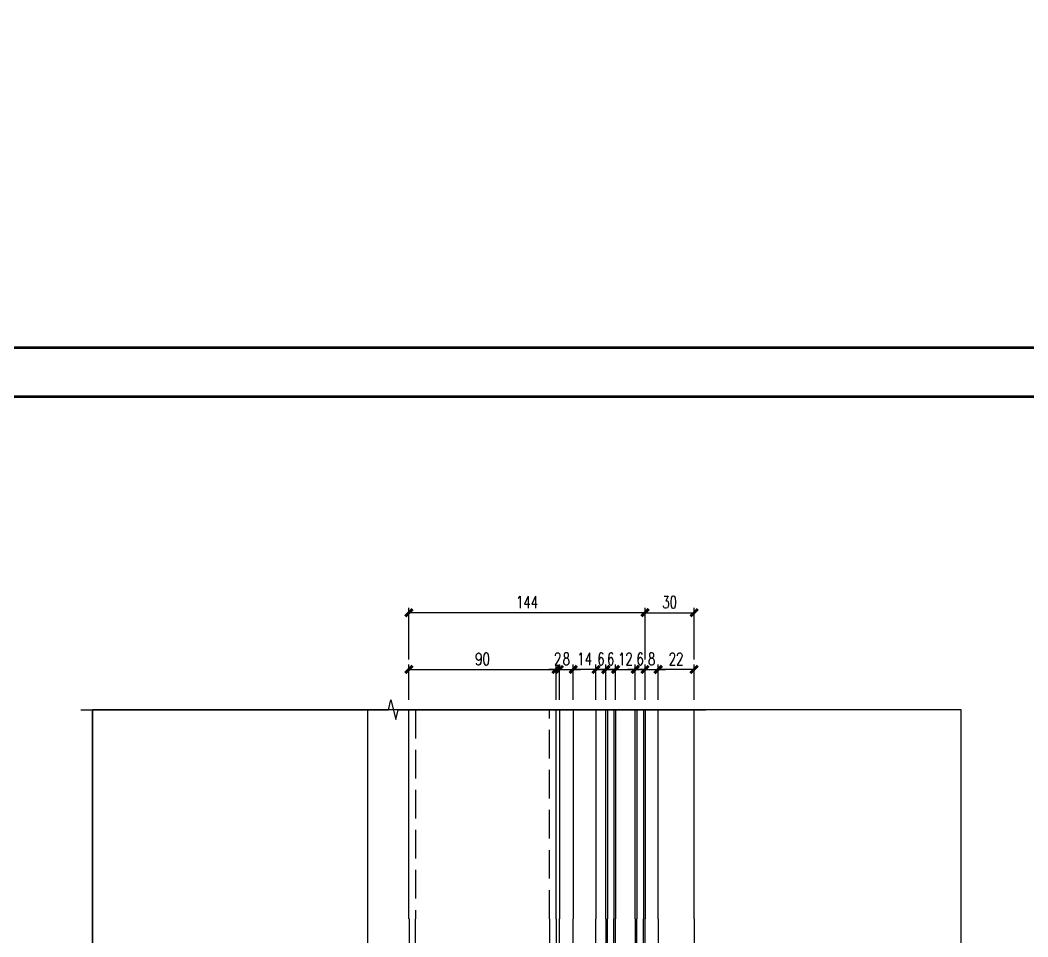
# Model space of a CAD drawing. Extents: x -160106 to 966792, y -663931 to 1550022.
# Drawn here: x -57619 to -57002, y -112314 to -111753 of the extents above; entities that cross this region are included whole.
import ezdxf
from ezdxf.enums import TextEntityAlignment as Align
from ezdxf.xclip import XClip

# ---------------------------------------------------------------- set-up
doc = ezdxf.new("R2010")
doc.units = 0
doc.linetypes.add('ZN-DASH', pattern=[0.35, 0.25, -0.1])
for name, color, linetype in [('!ZN1-填充-8', 8, 'Continuous'), ('!ZN3-玻璃幕墙-4', 4, 'Continuous'), ('!ZN4-辅助材料-1', 1, 'Continuous'), ('!ZN5-钢材投影-40', 40, 'Continuous'), ('!ZN5-铝材投影-112', 112, 'Continuous'), ('!ZN6-虚线-8', 8, 'ZN-DASH'), ('0-cxFrame', 155, 'Continuous'), ('20剖面图$0$A-LIN-V', 9, 'Continuous'), ('3符号', 173, 'Continuous'), ('DIM', 173, 'Continuous')]:
    doc.layers.add(name, color=color, linetype=linetype)
doc.layers.add('0-cxText', color=131, linetype='Continuous', lineweight=25)
doc.styles.add('cx_tuming', font='simhei.ttf')
doc.styles.add('cx_tuqian1', font='')
doc.styles.add('DHTEXT-1', font='ROMANS.shx', dxfattribs={"width": 0.7, "bigfont": 'CHINESE.shx'})
doc.styles.add('黑体', font='simhei.ttf', dxfattribs={"height": 12})
doc.styles.get('cx_tuqian1').set_extended_font_data('SimSun')
doc.dimstyles.new('ZN3', dxfattribs={"dimscale": 3, "dimtxt": 2.5, "dimasz": 1.5, "dimexe": 1, "dimexo": 2, "dimgap": 0.9, "dimtad": 1, "dimdec": 0, "dimdsep": 46, "dimtxsty": 'DHTEXT-1', "dimblk": 'ARCHTICK', "dimcen": 2.5, "dimclrd": 173, "dimclre": 173, "dimclrt": 7, "dimazin": 2, "dimtfac": 1, "dimtix": 1, "dimtmove": 2, "dimatfit": 3, "dimfxl": 0, "dimarcsym": 0})

# ---------------------------------------------------------------- blocks, each defined once
blk = doc.blocks.new('*U2367')
at = {"layer": '!ZN1-填充-8'}
h = blk.add_hatch(dxfattribs=at)
h.set_pattern_fill('ANSI37', color=256, scale=0.5, style=0)
h.set_pattern_definition([(45, (6, 0), (-1.12253, 1.12253), []), (135, (6, 0), (-1.12253, -1.12253), [])])
h.paths.add_polyline_path([(0, 5), (0, 19), (1, 18), (14, 18), (14, 17.75), (12, 15.75), (12, 8.25), (14, 6.25), (14, 6), (1, 6)])
h = blk.add_hatch(dxfattribs=at)
h.set_pattern_fill('DOTS', color=8, style=0)
h.set_pattern_definition([(0, (6, 0), (0.79375, 1.5875), [0, -1.5875])])
h.paths.add_polyline_path([(13, 15.34), (13, 8.66), (14.41, 7.25), (17.8, 7.25), (17.8, 16.75), (14.41, 16.75)])
for points in [[(18.75, 18), (14, 18), (14, 17.75), (18.75, 17.75)], [(18.75, 6.25), (14, 6.25), (14, 6), (18.75, 6)]]:
    blk.add_hatch(color=256, dxfattribs=at).paths.add_polyline_path(points)
for p, q in [((0, 23), (310.96, 23)), ((0, 19), (310.96, 19)), ((0, 5), (310.96, 5)), ((0, 1), (310.96, 1))]:
    blk.add_line(p, q, dxfattribs=at)
at = {"layer": '!ZN3-玻璃幕墙-4'}
for points in [[(310.96, 24), (1, 24), (0, 23), (0, 19), (1, 18), (310.96, 18)], [(310.96, 6), (1, 6), (0, 5), (0, 1), (1, 0), (310.96, 0)]]:
    blk.add_lwpolyline(points, dxfattribs=at)
at = {"layer": '!ZN4-辅助材料-1'}
for points in [[(0, 5), (0, 19), (1, 18), (14, 18), (14, 17.75), (12, 15.75), (12, 8.25), (12, 8.25), (14, 6.25), (14, 6), (1, 6), (0, 5)], [(12, 15.75), (12, 8.25), (14, 6.25), (19, 6.25), (19, 17.75), (14, 17.75)], [(13, 15.34), (13, 8.66), (14.41, 7.25), (17.8, 7.25), (17.8, 16.75), (14.41, 16.75)], [(18.75, 18), (14, 18), (14, 17.75), (18.75, 17.75)], [(18.75, 6.25), (14, 6.25), (14, 6), (18.75, 6)]]:
    blk.add_lwpolyline(points, close=True, dxfattribs=at)
blk.add_lwpolyline([(18.4, 17.75), (18.4, 17.65), (14.04, 17.65), (12.1, 15.71), (12.1, 8.29), (14.04, 6.35), (18.4, 6.35), (18.4, 6.25), (18.4, 6.35)], dxfattribs=at)
at = {"layer": 'Defpoints', "color": 250}
for p in [(0, 24), (0, 18), (0, 6), (0, 0), (12, 6)]:
    blk.add_point(p, dxfattribs=at)
blk = doc.blocks.new('*U2455')
at = {"layer": '!ZN1-填充-8'}
for p, q in [((0, 23), (2057.04, 23)), ((0, 19), (2057.04, 19)), ((0, 5), (2057.04, 5)), ((0, 1), (2057.04, 1))]:
    blk.add_line(p, q, dxfattribs=at)
at = {"layer": '!ZN3-玻璃幕墙-4'}
for points in [[(2057.04, 24), (1, 24), (0, 23), (0, 19), (1, 18), (2057.04, 18)], [(2057.04, 6), (1, 6), (0, 5), (0, 1), (1, 0), (2057.04, 0)]]:
    blk.add_lwpolyline(points, dxfattribs=at)
blk = doc.blocks.new('20250912092452')
at = {"layer": '!ZN5-钢材投影-40', "ltscale": 0.3}
for p, q in [((425.31, 11176.96), (425.31, 13335)), ((515.31, 11176.96), (515.31, 13335)), ((425.37, 11176.96), (425.37, 10770)), ((515.31, 11176.96), (515.31, 10770))]:
    blk.add_line(p, q, dxfattribs=at)
at = {"layer": '!ZN5-铝材投影-112'}
for p, q in [((577.71, 11176.96), (577.71, 13250.17)), ((599.71, 11176.96), (599.71, 13250.17)), ((517.31, 13202), (517.31, 11176.96)), ((525.81, 13202), (525.81, 11176.96)), ((539.71, 13202), (539.71, 11176.96)), ((517.31, 10898), (517.31, 11176.96)), ((525.81, 10898), (525.81, 11176.96)), ((539.71, 10898), (539.71, 11176.96)), ((577.71, 11176.96), (577.71, 10850)), ((599.71, 11176.96), (599.71, 10850))]:
    blk.add_line(p, q, dxfattribs=at)
at = {"layer": '!ZN6-虚线-8', "color": 8, "linetype": 'ZN-DASH', "ltscale": 70}
for p, q in [((429.31, 13335), (429.31, 11176.96)), ((511.31, 11176.96), (511.31, 13335)), ((429.37, 10770), (429.37, 11176.96)), ((511.37, 11176.96), (511.37, 10770))]:
    blk.add_line(p, q, dxfattribs=at)
at = {"layer": '20剖面图$0$A-LIN-V'}
blk.add_line((400, 16100), (400, 300), dxfattribs=at)
at = {"layer": '!ZN3-玻璃幕墙-4', "xscale": -1.000000000000003, "rotation": 90}
blk.add_blockref('*U2455', (569.71, 13234), dxfattribs=at)
at = {"layer": '!ZN3-玻璃幕墙-4', "rotation": 90}
blk.add_blockref('*U2367', (569.71, 10866), dxfattribs=at)
blk = doc.blocks.new('TK22.A2 L(Dragon)')
at = {"layer": '0-cxFrame', "color": 7, "const_width": 0.5}
blk.add_lwpolyline([(0, 0), (-594, 0), (-594, 420), (0, 420)], close=True, dxfattribs=at)
at = {"layer": '0-cxFrame', "const_width": 0.5}
blk.add_lwpolyline([(-80, 10), (-574, 10), (-574, 410), (-80, 410)], close=True, dxfattribs=at)
at = {"style": '黑体', "flags": 4}
blk.add_attdef('图幅', text='', height=3.3, dxfattribs=at).set_placement((-40, 3), align=Align.RIGHT)
at = {"layer": '0-cxText', "flags": 4}
for tag, height, style, p in [('建设单位', 3.5, 'cx_tuming', (-45, 240)), ('项目名称', 3.5, 'cx_tuming', (-45, 210)), ('子项名称', 3.5, 'cx_tuming', (-45, 180)), ('工程编号', 3.3, 'cx_tuqian1', (-35, 165)), ('图名1', 3.5, 'cx_tuming', (-45, 87)), ('图名2', 3.5, 'cx_tuming', (-45, 79)), ('图名3', 3.5, 'cx_tuming', (-45, 71)), ('出图日期', 3.3, 'cx_tuqian1', (-39, 60)), ('专业', 3.3, 'cx_tuqian1', (-55, 52)), ('图号', 3.3, 'cx_tuqian1', (-55, 44)), ('版次', 3.3, 'cx_tuqian1', (-20, 44))]:
    blk.add_attdef(tag, text='', height=height, dxfattribs=dict(at, style=style)).set_placement(p, align=Align.MIDDLE)
at = {"layer": 'Defpoints', "color": 6, "flags": 4}
for tag, height, style, p in [('tufu', 3.3, '黑体', (-12, 12)), ('dwfname', 4, 'cx_tuqian1', (-80, 3))]:
    blk.add_attdef(tag, text='', height=height, dxfattribs=dict(at, style=style)).set_placement(p, align=Align.RIGHT)
blk = doc.blocks.new('_ArchTick')
at = {"color": 0, "linetype": 'ByBlock', "const_width": 0.4}
blk.add_lwpolyline([(-0.5, -0.5), (0.5, 0.5)], dxfattribs=at)
blk = doc.blocks.new('*D3044')
at = {"layer": 'Defpoints', "color": 0, "ltscale": 30, "transparency": 16777216}
for p in [(-57290.88, -112150.05), (-57380.88, -112174.68), (-57290.88, -112174.68)]:
    blk.add_point(p, dxfattribs=at)
at = {"layer": 'DIM', "color": 173, "linetype": 'ByBlock', "lineweight": -2, "ltscale": 30, "transparency": 16777216}
for p, q in [((-57380.88, -112168.68), (-57380.88, -112147.05)), ((-57290.88, -112168.68), (-57290.88, -112147.05)), ((-57380.88, -112150.05), (-57290.88, -112150.05))]:
    blk.add_line(p, q, dxfattribs=at)
at = {"layer": 'DIM', "color": 173, "lineweight": -2, "ltscale": 30, "transparency": 16777216, "xscale": 4.5, "yscale": 4.5, "zscale": 4.5, "rotation": 180}
blk.add_blockref('_ArchTick', (-57380.88, -112150.05), dxfattribs=at)
at = {"layer": 'DIM', "color": 173, "lineweight": -2, "ltscale": 30, "transparency": 16777216, "xscale": 4.5, "yscale": 4.5, "zscale": 4.5}
blk.add_blockref('_ArchTick', (-57290.88, -112150.05), dxfattribs=at)
at = {"layer": 'DIM', "color": 7, "ltscale": 30, "transparency": 16777216, "insert": (-57335.88, -112143.6), "char_height": 7.5, "attachment_point": 5, "style": 'DHTEXT-1'}
blk.add_mtext('90', dxfattribs=at)
blk = doc.blocks.new('*D3045')
at = {"layer": 'Defpoints', "color": 0, "ltscale": 30, "transparency": 16777216}
for p in [(-57290.88, -112150.05), (-57290.88, -112174.68), (-57288.88, -112174.68)]:
    blk.add_point(p, dxfattribs=at)
at = {"layer": 'DIM', "color": 173, "linetype": 'ByBlock', "lineweight": -2, "ltscale": 30, "transparency": 16777216}
for p, q in [((-57290.88, -112168.68), (-57290.88, -112147.05)), ((-57288.88, -112168.68), (-57288.88, -112147.05)), ((-57290.88, -112150.05), (-57295.38, -112150.05)), ((-57288.88, -112150.05), (-57290.88, -112150.05)), ((-57288.88, -112150.05), (-57284.38, -112150.05))]:
    blk.add_line(p, q, dxfattribs=at)
at = {"layer": 'DIM', "color": 173, "lineweight": -2, "ltscale": 30, "transparency": 16777216, "xscale": 4.5, "yscale": 4.5, "zscale": 4.5}
blk.add_blockref('_ArchTick', (-57290.88, -112150.05), dxfattribs=at)
at = {"layer": 'DIM', "color": 173, "lineweight": -2, "ltscale": 30, "transparency": 16777216, "xscale": 4.5, "yscale": 4.5, "zscale": 4.5, "rotation": 180}
blk.add_blockref('_ArchTick', (-57288.88, -112150.05), dxfattribs=at)
at = {"layer": 'DIM', "color": 7, "ltscale": 30, "transparency": 16777216, "insert": (-57289.88, -112143.6), "char_height": 7.5, "attachment_point": 5, "style": 'DHTEXT-1'}
blk.add_mtext('2', dxfattribs=at)
blk = doc.blocks.new('*D3046')
at = {"layer": 'Defpoints', "color": 0, "ltscale": 30, "transparency": 16777216}
for p in [(-57280.38, -112150.05), (-57288.88, -112174.68), (-57280.38, -112174.68)]:
    blk.add_point(p, dxfattribs=at)
at = {"layer": 'DIM', "color": 173, "linetype": 'ByBlock', "lineweight": -2, "ltscale": 30, "transparency": 16777216}
for p, q in [((-57288.88, -112168.68), (-57288.88, -112147.05)), ((-57280.38, -112168.68), (-57280.38, -112147.05)), ((-57288.88, -112150.05), (-57293.38, -112150.05)), ((-57288.88, -112150.05), (-57280.38, -112150.05)), ((-57280.38, -112150.05), (-57275.88, -112150.05))]:
    blk.add_line(p, q, dxfattribs=at)
at = {"layer": 'DIM', "color": 173, "lineweight": -2, "ltscale": 30, "transparency": 16777216, "xscale": 4.5, "yscale": 4.5, "zscale": 4.5}
blk.add_blockref('_ArchTick', (-57288.88, -112150.05), dxfattribs=at)
at = {"layer": 'DIM', "color": 173, "lineweight": -2, "ltscale": 30, "transparency": 16777216, "xscale": 4.5, "yscale": 4.5, "zscale": 4.5, "rotation": 180}
blk.add_blockref('_ArchTick', (-57280.38, -112150.05), dxfattribs=at)
at = {"layer": 'DIM', "color": 7, "ltscale": 30, "transparency": 16777216, "insert": (-57284.63, -112143.6), "char_height": 7.5, "attachment_point": 5, "style": 'DHTEXT-1'}
blk.add_mtext('8', dxfattribs=at)
blk = doc.blocks.new('*D3047')
at = {"layer": 'Defpoints', "color": 0, "ltscale": 30, "transparency": 16777216}
for p in [(-57280.38, -112150.05), (-57280.38, -112174.68), (-57266.48, -112174.68)]:
    blk.add_point(p, dxfattribs=at)
at = {"layer": 'DIM', "color": 173, "linetype": 'ByBlock', "lineweight": -2, "ltscale": 30, "transparency": 16777216}
for p, q in [((-57280.38, -112168.68), (-57280.38, -112147.05)), ((-57266.48, -112168.68), (-57266.48, -112147.05)), ((-57266.48, -112150.05), (-57280.38, -112150.05))]:
    blk.add_line(p, q, dxfattribs=at)
at = {"layer": 'DIM', "color": 173, "lineweight": -2, "ltscale": 30, "transparency": 16777216, "xscale": 4.5, "yscale": 4.5, "zscale": 4.5, "rotation": 180}
blk.add_blockref('_ArchTick', (-57280.38, -112150.05), dxfattribs=at)
at = {"layer": 'DIM', "color": 173, "lineweight": -2, "ltscale": 30, "transparency": 16777216, "xscale": 4.5, "yscale": 4.5, "zscale": 4.5}
blk.add_blockref('_ArchTick', (-57266.48, -112150.05), dxfattribs=at)
at = {"layer": 'DIM', "color": 7, "ltscale": 30, "transparency": 16777216, "insert": (-57273.43, -112143.6), "char_height": 7.5, "attachment_point": 5, "style": 'DHTEXT-1'}
blk.add_mtext('14', dxfattribs=at)
blk = doc.blocks.new('*D3048')
at = {"layer": 'Defpoints', "color": 0, "ltscale": 30, "transparency": 16777216}
for p in [(-57260.48, -112150.05), (-57266.48, -112174.68), (-57260.48, -112174.68)]:
    blk.add_point(p, dxfattribs=at)
at = {"layer": 'DIM', "color": 173, "linetype": 'ByBlock', "lineweight": -2, "ltscale": 30, "transparency": 16777216}
for p, q in [((-57266.48, -112168.68), (-57266.48, -112147.05)), ((-57260.48, -112168.68), (-57260.48, -112147.05)), ((-57266.48, -112150.05), (-57270.98, -112150.05)), ((-57266.48, -112150.05), (-57260.48, -112150.05)), ((-57260.48, -112150.05), (-57255.98, -112150.05))]:
    blk.add_line(p, q, dxfattribs=at)
at = {"layer": 'DIM', "color": 173, "lineweight": -2, "ltscale": 30, "transparency": 16777216, "xscale": 4.5, "yscale": 4.5, "zscale": 4.5}
blk.add_blockref('_ArchTick', (-57266.48, -112150.05), dxfattribs=at)
at = {"layer": 'DIM', "color": 173, "lineweight": -2, "ltscale": 30, "transparency": 16777216, "xscale": 4.5, "yscale": 4.5, "zscale": 4.5, "rotation": 180}
blk.add_blockref('_ArchTick', (-57260.48, -112150.05), dxfattribs=at)
at = {"layer": 'DIM', "color": 7, "ltscale": 30, "transparency": 16777216, "insert": (-57263.48, -112143.6), "char_height": 7.5, "attachment_point": 5, "style": 'DHTEXT-1'}
blk.add_mtext('6', dxfattribs=at)
blk = doc.blocks.new('*D3049')
at = {"layer": 'Defpoints', "color": 0, "ltscale": 30, "transparency": 16777216}
for p in [(-57260.48, -112150.05), (-57260.48, -112174.68), (-57254.48, -112174.68)]:
    blk.add_point(p, dxfattribs=at)
at = {"layer": 'DIM', "color": 173, "linetype": 'ByBlock', "lineweight": -2, "ltscale": 30, "transparency": 16777216}
for p, q in [((-57260.48, -112168.68), (-57260.48, -112147.05)), ((-57254.48, -112168.68), (-57254.48, -112147.05)), ((-57260.48, -112150.05), (-57264.98, -112150.05)), ((-57254.48, -112150.05), (-57260.48, -112150.05)), ((-57254.48, -112150.05), (-57249.98, -112150.05))]:
    blk.add_line(p, q, dxfattribs=at)
at = {"layer": 'DIM', "color": 173, "lineweight": -2, "ltscale": 30, "transparency": 16777216, "xscale": 4.5, "yscale": 4.5, "zscale": 4.5}
blk.add_blockref('_ArchTick', (-57260.48, -112150.05), dxfattribs=at)
at = {"layer": 'DIM', "color": 173, "lineweight": -2, "ltscale": 30, "transparency": 16777216, "xscale": 4.5, "yscale": 4.5, "zscale": 4.5, "rotation": 180}
blk.add_blockref('_ArchTick', (-57254.48, -112150.05), dxfattribs=at)
at = {"layer": 'DIM', "color": 7, "ltscale": 30, "transparency": 16777216, "insert": (-57257.48, -112143.6), "char_height": 7.5, "attachment_point": 5, "style": 'DHTEXT-1'}
blk.add_mtext('6', dxfattribs=at)
blk = doc.blocks.new('*D3050')
at = {"layer": 'Defpoints', "color": 0, "ltscale": 30, "transparency": 16777216}
for p in [(-57242.48, -112150.05), (-57254.48, -112174.68), (-57242.48, -112174.68)]:
    blk.add_point(p, dxfattribs=at)
at = {"layer": 'DIM', "color": 173, "linetype": 'ByBlock', "lineweight": -2, "ltscale": 30, "transparency": 16777216}
for p, q in [((-57254.48, -112168.68), (-57254.48, -112147.05)), ((-57242.48, -112168.68), (-57242.48, -112147.05)), ((-57254.48, -112150.05), (-57258.98, -112150.05)), ((-57254.48, -112150.05), (-57242.48, -112150.05)), ((-57242.48, -112150.05), (-57237.98, -112150.05))]:
    blk.add_line(p, q, dxfattribs=at)
at = {"layer": 'DIM', "color": 173, "lineweight": -2, "ltscale": 30, "transparency": 16777216, "xscale": 4.5, "yscale": 4.5, "zscale": 4.5}
blk.add_blockref('_ArchTick', (-57254.48, -112150.05), dxfattribs=at)
at = {"layer": 'DIM', "color": 173, "lineweight": -2, "ltscale": 30, "transparency": 16777216, "xscale": 4.5, "yscale": 4.5, "zscale": 4.5, "rotation": 180}
blk.add_blockref('_ArchTick', (-57242.48, -112150.05), dxfattribs=at)
at = {"layer": 'DIM', "color": 7, "ltscale": 30, "transparency": 16777216, "insert": (-57248.48, -112143.6), "char_height": 7.5, "attachment_point": 5, "style": 'DHTEXT-1'}
blk.add_mtext('12', dxfattribs=at)
blk = doc.blocks.new('*D3051')
at = {"layer": 'Defpoints', "color": 0, "ltscale": 30, "transparency": 16777216}
for p in [(-57242.48, -112150.05), (-57242.48, -112174.68), (-57236.48, -112174.68)]:
    blk.add_point(p, dxfattribs=at)
at = {"layer": 'DIM', "color": 173, "linetype": 'ByBlock', "lineweight": -2, "ltscale": 30, "transparency": 16777216}
for p, q in [((-57242.48, -112168.68), (-57242.48, -112147.05)), ((-57236.48, -112168.68), (-57236.48, -112147.05)), ((-57242.48, -112150.05), (-57246.98, -112150.05)), ((-57236.48, -112150.05), (-57242.48, -112150.05)), ((-57236.48, -112150.05), (-57231.98, -112150.05))]:
    blk.add_line(p, q, dxfattribs=at)
at = {"layer": 'DIM', "color": 173, "lineweight": -2, "ltscale": 30, "transparency": 16777216, "xscale": 4.5, "yscale": 4.5, "zscale": 4.5}
blk.add_blockref('_ArchTick', (-57242.48, -112150.05), dxfattribs=at)
at = {"layer": 'DIM', "color": 173, "lineweight": -2, "ltscale": 30, "transparency": 16777216, "xscale": 4.5, "yscale": 4.5, "zscale": 4.5, "rotation": 180}
blk.add_blockref('_ArchTick', (-57236.48, -112150.05), dxfattribs=at)
at = {"layer": 'DIM', "color": 7, "ltscale": 30, "transparency": 16777216, "insert": (-57239.48, -112143.6), "char_height": 7.5, "attachment_point": 5, "style": 'DHTEXT-1'}
blk.add_mtext('6', dxfattribs=at)
blk = doc.blocks.new('*D3052')
at = {"layer": 'Defpoints', "color": 0, "ltscale": 30, "transparency": 16777216}
for p in [(-57228.48, -112150.05), (-57236.48, -112174.68), (-57228.48, -112174.68)]:
    blk.add_point(p, dxfattribs=at)
at = {"layer": 'DIM', "color": 173, "linetype": 'ByBlock', "lineweight": -2, "ltscale": 30, "transparency": 16777216}
for p, q in [((-57236.48, -112168.68), (-57236.48, -112147.05)), ((-57228.48, -112168.68), (-57228.48, -112147.05)), ((-57236.48, -112150.05), (-57240.98, -112150.05)), ((-57236.48, -112150.05), (-57228.48, -112150.05)), ((-57228.48, -112150.05), (-57223.98, -112150.05))]:
    blk.add_line(p, q, dxfattribs=at)
at = {"layer": 'DIM', "color": 173, "lineweight": -2, "ltscale": 30, "transparency": 16777216, "xscale": 4.5, "yscale": 4.5, "zscale": 4.5}
blk.add_blockref('_ArchTick', (-57236.48, -112150.05), dxfattribs=at)
at = {"layer": 'DIM', "color": 173, "lineweight": -2, "ltscale": 30, "transparency": 16777216, "xscale": 4.5, "yscale": 4.5, "zscale": 4.5, "rotation": 180}
blk.add_blockref('_ArchTick', (-57228.48, -112150.05), dxfattribs=at)
at = {"layer": 'DIM', "color": 7, "ltscale": 30, "transparency": 16777216, "insert": (-57232.48, -112143.6), "char_height": 7.5, "attachment_point": 5, "style": 'DHTEXT-1'}
blk.add_mtext('8', dxfattribs=at)
blk = doc.blocks.new('*D3053')
at = {"layer": 'Defpoints', "color": 0, "ltscale": 30, "transparency": 16777216}
for p in [(-57228.48, -112150.05), (-57228.48, -112174.68), (-57206.48, -112174.68)]:
    blk.add_point(p, dxfattribs=at)
at = {"layer": 'DIM', "color": 173, "linetype": 'ByBlock', "lineweight": -2, "ltscale": 30, "transparency": 16777216}
for p, q in [((-57228.48, -112168.68), (-57228.48, -112147.05)), ((-57206.48, -112168.68), (-57206.48, -112147.05)), ((-57206.48, -112150.05), (-57228.48, -112150.05))]:
    blk.add_line(p, q, dxfattribs=at)
at = {"layer": 'DIM', "color": 173, "lineweight": -2, "ltscale": 30, "transparency": 16777216, "xscale": 4.5, "yscale": 4.5, "zscale": 4.5, "rotation": 180}
blk.add_blockref('_ArchTick', (-57228.48, -112150.05), dxfattribs=at)
at = {"layer": 'DIM', "color": 173, "lineweight": -2, "ltscale": 30, "transparency": 16777216, "xscale": 4.5, "yscale": 4.5, "zscale": 4.5}
blk.add_blockref('_ArchTick', (-57206.48, -112150.05), dxfattribs=at)
at = {"layer": 'DIM', "color": 7, "ltscale": 30, "transparency": 16777216, "insert": (-57217.48, -112143.6), "char_height": 7.5, "attachment_point": 5, "style": 'DHTEXT-1'}
blk.add_mtext('22', dxfattribs=at)
blk = doc.blocks.new('*D3054')
at = {"layer": 'Defpoints', "color": 0, "ltscale": 30, "transparency": 16777216}
for p in [(-57380.88, -112115.32), (-57380.88, -112150.05), (-57236.48, -112150.05)]:
    blk.add_point(p, dxfattribs=at)
at = {"layer": 'DIM', "color": 173, "linetype": 'ByBlock', "lineweight": -2, "ltscale": 30, "transparency": 16777216}
for p, q in [((-57380.88, -112144.05), (-57380.88, -112112.32)), ((-57236.48, -112144.05), (-57236.48, -112112.32)), ((-57236.48, -112115.32), (-57380.88, -112115.32))]:
    blk.add_line(p, q, dxfattribs=at)
at = {"layer": 'DIM', "color": 173, "lineweight": -2, "ltscale": 30, "transparency": 16777216, "xscale": 4.5, "yscale": 4.5, "zscale": 4.5, "rotation": 180}
blk.add_blockref('_ArchTick', (-57380.88, -112115.32), dxfattribs=at)
at = {"layer": 'DIM', "color": 173, "lineweight": -2, "ltscale": 30, "transparency": 16777216, "xscale": 4.5, "yscale": 4.5, "zscale": 4.5}
blk.add_blockref('_ArchTick', (-57236.48, -112115.32), dxfattribs=at)
at = {"layer": 'DIM', "color": 7, "ltscale": 30, "transparency": 16777216, "insert": (-57308.68, -112108.87), "char_height": 7.5, "attachment_point": 5, "style": 'DHTEXT-1'}
blk.add_mtext('144', dxfattribs=at)
blk = doc.blocks.new('*D3055')
at = {"layer": 'Defpoints', "color": 0, "ltscale": 30, "transparency": 16777216}
for p in [(-57206.48, -112115.32), (-57236.48, -112150.05), (-57206.48, -112150.05)]:
    blk.add_point(p, dxfattribs=at)
at = {"layer": 'DIM', "color": 173, "linetype": 'ByBlock', "lineweight": -2, "ltscale": 30, "transparency": 16777216}
for p, q in [((-57236.48, -112144.05), (-57236.48, -112112.32)), ((-57206.48, -112144.05), (-57206.48, -112112.32)), ((-57236.48, -112115.32), (-57206.48, -112115.32))]:
    blk.add_line(p, q, dxfattribs=at)
at = {"layer": 'DIM', "color": 173, "lineweight": -2, "ltscale": 30, "transparency": 16777216, "xscale": 4.5, "yscale": 4.5, "zscale": 4.5, "rotation": 180}
blk.add_blockref('_ArchTick', (-57236.48, -112115.32), dxfattribs=at)
at = {"layer": 'DIM', "color": 173, "lineweight": -2, "ltscale": 30, "transparency": 16777216, "xscale": 4.5, "yscale": 4.5, "zscale": 4.5}
blk.add_blockref('_ArchTick', (-57206.48, -112115.32), dxfattribs=at)
at = {"layer": 'DIM', "color": 7, "ltscale": 30, "transparency": 16777216, "insert": (-57221.48, -112108.87), "char_height": 7.5, "attachment_point": 5, "style": 'DHTEXT-1'}
blk.add_mtext('30', dxfattribs=at)

msp = doc.modelspace()

# ---------------------------------------------------------------- block references
at = {"ltscale": 40}
ref = msp.add_blockref('20250912092452', (-57806.19, -123479.43), dxfattribs=at)
XClip(ref).set_block_clipping_path([(231.8707667902, 10467.8257115188), (762.940642266, 11304.7486900939)])

# ---------------------------------------------------------------- dimensions: what is measured, and where the dimension line sits
at = {"layer": 'DIM', "ltscale": 30}
for base, p2, picture, middle in [((-57380.88, -112115.32), (-57380.88, -112150.05), '*D3054', (-57308.68, -112108.87)), ((-57206.48, -112115.32), (-57206.48, -112150.05), '*D3055', (-57221.48, -112108.87))]:
    dim = msp.add_linear_dim(base=base, p1=(-57236.48, -112150.05), p2=p2, dimstyle='ZN3', dxfattribs=at)
    dim.commit()
    dim.dimension.update_dxf_attribs({"geometry": picture, "text_midpoint": middle})

# ---------------------------------------------------------------- next in the draw order: linework, layer by layer
at = {"layer": '3符号'}
for points in [[(-57581.52, -112174.68), (-57393.4, -112174.68), (-57391.9, -112168.68), (-57388.9, -112180.68), (-57387.4, -112174.68), (-57199.28, -112174.68)], [(-57574.32, -113018.8), (-57574.32, -112599.74), (-57580.32, -112598.24), (-57568.32, -112595.24), (-57574.32, -112593.74), (-57574.32, -112174.68)]]:
    msp.add_lwpolyline(points, dxfattribs=at)

# ---------------------------------------------------------------- next in the draw order: block references
at = {"layer": '0-cxFrame', "xscale": 3, "yscale": 3, "zscale": 3}
msp.add_blockref('TK22.A2 L(Dragon)', (-56396.82, -113213.24), dxfattribs=at)

# ---------------------------------------------------------------- next in the draw order: dimensions: what is measured, and where the dimension line sits
at = {"layer": 'DIM', "ltscale": 30}
for base, p1, p2, picture, middle in [((-57290.88, -112150.05), (-57380.88, -112174.68), (-57290.88, -112174.68), '*D3044', (-57335.88, -112143.6)), ((-57290.88, -112150.05), (-57288.88, -112174.68), (-57290.88, -112174.68), '*D3045', (-57289.88, -112143.6)), ((-57280.38369, -112150.05255), (-57288.88366, -112174.68159), (-57280.38369, -112174.68159), '*D3046', (-57284.63367, -112143.60255)), ((-57280.38, -112150.05), (-57266.48, -112174.68), (-57280.38, -112174.68), '*D3047', (-57273.43, -112143.6)), ((-57260.48, -112150.05), (-57266.48, -112174.68), (-57260.48, -112174.68), '*D3048', (-57263.48, -112143.6)), ((-57260.48, -112150.05), (-57254.48, -112174.68), (-57260.48, -112174.68), '*D3049', (-57257.48, -112143.6)), ((-57242.48, -112150.05), (-57254.48, -112174.68), (-57242.48, -112174.68), '*D3050', (-57248.48, -112143.6)), ((-57242.48, -112150.05), (-57236.48, -112174.68), (-57242.48, -112174.68), '*D3051', (-57239.48, -112143.6)), ((-57228.48, -112150.05), (-57236.48, -112174.68), (-57228.48, -112174.68), '*D3052', (-57232.48, -112143.6)), ((-57228.48, -112150.05), (-57206.48, -112174.68), (-57228.48, -112174.68), '*D3053', (-57217.48, -112143.6))]:
    dim = msp.add_linear_dim(base=base, p1=p1, p2=p2, dimstyle='ZN3', dxfattribs=at)
    dim.commit()
    dim.dimension.update_dxf_attribs({"geometry": picture, "text_midpoint": middle})

doc.saveas('drawing.dxf')
